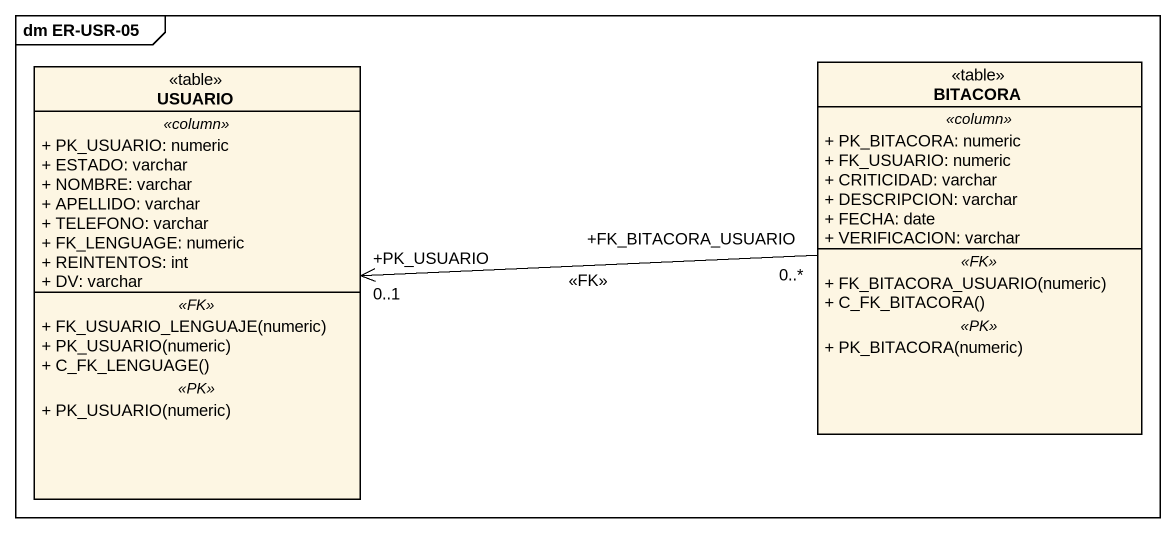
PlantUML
@startuml
mainframe dm ER-USR-05
hide circle
hide empty members
skinparam classAttributeIconSize 0
class USUARIO <<table>> {
  .. <<column>> ..
  + PK_USUARIO: numeric
  + ESTADO: varchar
  + NOMBRE: varchar
  + APELLIDO: varchar
  + TELEFONO: varchar
  + FK_LENGUAGE: numeric
  + REINTENTOS: int
  + DV: varchar
  .. <<FK>> ..
  + FK_USUARIO_LENGUAJE(numeric)
  + PK_USUARIO(numeric)
  + C_FK_LENGUAGE()
  .. <<PK>> ..
  + PK_USUARIO(numeric)
}
class BITACORA <<table>> {
  .. <<column>> ..
  + PK_BITACORA: numeric
  + FK_USUARIO: numeric
  + CRITICIDAD: varchar
  + DESCRIPCION: varchar
  + FECHA: date
  + VERIFICACION: varchar
  .. <<FK>> ..
  + FK_BITACORA_USUARIO(numeric)
  + C_FK_BITACORA()
  .. <<PK>> ..
  + PK_BITACORA(numeric)
}
BITACORA "+FK_BITACORA_USUARIO\n0..*" -left-> "+PK_USUARIO\n0..1" USUARIO : <<FK>>
@enduml
